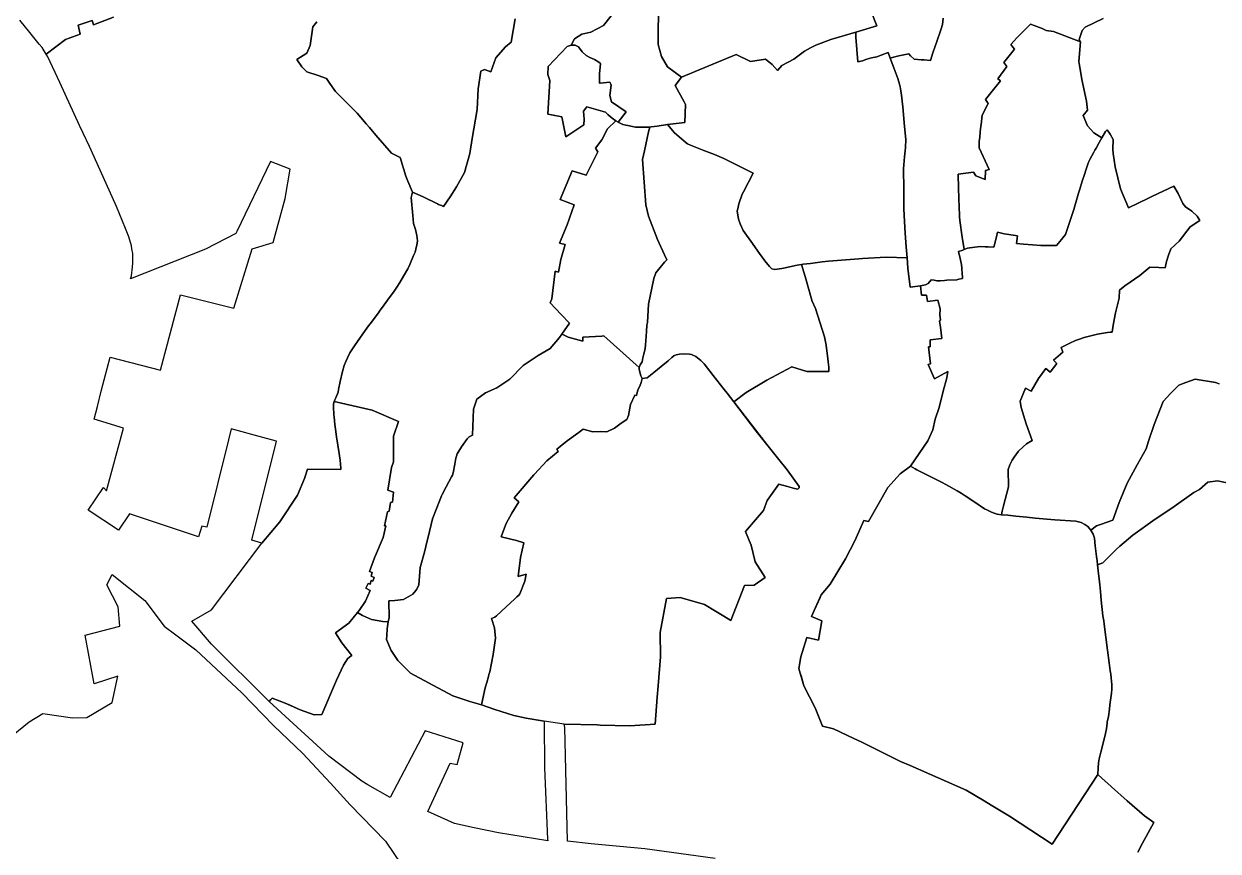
# Model space of a CAD drawing. Header units: inches. Extents: x 280195 to 293923, y 9098893 to 9120289.
# Drawn here: x 287202 to 288796, y 9112932 to 9114037 of the extents above; entities that cross this region are included whole.
import ezdxf

# ---------------------------------------------------------------- set-up
doc = ezdxf.new("R2010")
doc.units = ezdxf.units.IN
doc.header["$MEASUREMENT"] = 0
doc.layers.add('CIS', color=7, linetype='Continuous')

msp = doc.modelspace()

# ---------------------------------------------------------------- linework, layer by layer
at = {"layer": 'CIS'}
for points in [[(288050.5141, 9114062.3176), (288048.9266, 9114034.5363), (288048.9265, 9114009.93), (288053.2922, 9113993.658), (288061.6266, 9113980.1643), (288079.9843, 9113966.3213), (288071.6262, 9113955.2381), (288083.5584, 9113933.2383), (288085.2985, 9113929.8824), (288084.4284, 9113905.7696), (288061.2234, 9113902.8306), (288047.4548, 9113900.8277), (288039.5587, 9113899.6792), (288037.7572, 9113899.6085), (288036.5936, 9113899.5629), (288026.4719, 9113899.452), (288023.1144, 9113899.4625), (288018.8171, 9113899.476), (288008.6428, 9113901.4613), (288005.8274, 9113902.1651), (288001.6944, 9113903.1983), (287995.4905, 9113905.9281), (288006.0448, 9113919.7009), (287986.752, 9113933.3103), (287984.2431, 9113941.926), (287986.4389, 9113955.6863), (287985.6936, 9113956.9905), (287984.6353, 9113959.5041), (287971.5431, 9113958.0126), (287970.6362, 9113957.9875), (287970.795, 9113970.6082), (287971.9694, 9113984.3957), (287969.6863, 9113986.0947), (287963.9044, 9113989.7678), (287957.9123, 9113992.3125), (287952.906, 9113995.267), (287947.6818, 9113999.9413), (287942.4575, 9114006.5403), (287938.3331, 9114009.0149), (287932.8339, 9114009.015), (287937.087, 9114017.3072), (287947.0089, 9114023.6572), (287959.312, 9114026.4353), (287975.9808, 9114035.1666), (287986.2996, 9114048.2635)], [(288333.0896, 9114053.9832), (288341.0272, 9114034.9331), (288312.8025, 9114026.5137), (288279.2601, 9114016.3461), (288259.575, 9114009.1494), (288252.2525, 9114005.2849), (288244.335, 9114001.1061), (288229.9639, 9113990.1552), (288214.0889, 9113981.8208), (288208.4706, 9113975.0049), (288200.93, 9113983.3393), (288192.1987, 9113990.0862), (288172.355, 9113987.308), (288153.1065, 9113996.4494), (288079.9843, 9113966.3213), (288061.6266, 9113980.1643), (288053.2922, 9113993.658), (288048.9265, 9114009.93), (288048.9266, 9114034.5363), (288050.5141, 9114062.3176)], [(287321.9567, 9114046.2009), (287295.3358, 9114036.2683), (287293.4837, 9114042.089), (287274.6982, 9114035.4745), (287277.3441, 9114023.5682), (287257.7649, 9114016.4244), (287232.1827, 9113996.7888), (287226.6282, 9114006.0463), (287222.7239, 9114010.5084), (287218.9475, 9114014.8243), (287210.2333, 9114025.7391), (287196.9032, 9114042.4355)], [(287593.1412, 9114040.1709), (287588.0815, 9114033.5636), (287584.544, 9114008.4163), (287579.7815, 9113998.3622), (287566.8164, 9113989.7188), (287573.1462, 9113980.2241), (287579.899, 9113973.3653), (287595.1369, 9113968.2342), (287606.2399, 9113964.4954), (287610.9204, 9113957.7802), (287618.4108, 9113947.0329), (287647.281, 9113918.3298), (287656.9073, 9113906.7503), (287659.1723, 9113904.0259), (287663.483, 9113898.9917), (287672.1651, 9113888.853), (287692.9502, 9113864.5804), (287704.737, 9113858.9382), (287712.1322, 9113833.8895), (287714.8594, 9113827.5023), (287721.1976, 9113812.6577), (287719.4625, 9113805.3335), (287721.3413, 9113781.5353), (287722.5938, 9113770.9671), (287724.4726, 9113764.2347), (287725.4121, 9113761.1034), (287726.0383, 9113758.7548), (287726.8211, 9113754.919), (287727.5258, 9113747.4038), (287727.5027, 9113747.2198), (287726.8994, 9113742.3937), (287725.6469, 9113736.5224), (287724.3944, 9113732.53), (287722.5155, 9113727.9112), (287717.477, 9113716.0387), (287715.7049, 9113711.8631), (287714.7088, 9113710.117), (287709.0508, 9113700.199), (287704.0407, 9113691.9009), (287700.1333, 9113685.9121), (287695.6643, 9113679.0624), (287689.7148, 9113671.3123), (287683.2956, 9113662.3097), (287677.1537, 9113653.7726), (287675.4672, 9113651.4284), (287664.5602, 9113636.9499), (287662.3441, 9113634.0083), (287657.7752, 9113627.9434), (287647.4418, 9113613.3044), (287643.4658, 9113607.2621), (287637.4998, 9113598.1957), (287634.1335, 9113591.2285), (287632.0983, 9113586.6098), (287629.8118, 9113580.9832), (287627.3961, 9113573.0258), (287624.6132, 9113559.5376), (287622.485, 9113549.2229), (287621.6291, 9113545.5655), (287618.5941, 9113537.8613), (287617.3489, 9113535.0599), (287616.8574, 9113533.8719), (287616.4152, 9113532.8032), (287615.7926, 9113529.8461), (287615.5592, 9113525.7995), (287616.1699, 9113515.2331), (287616.3373, 9113512.3368), (287617.5587, 9113502.1751), (287618.2828, 9113496.1504), (287619.7614, 9113485.7228), (287623.2604, 9113463.3984), (287623.6132, 9113460.6305), (287624.3527, 9113454.8288), (287625.1969, 9113444.136), (287625.3623, 9113442.0396), (287581.0751, 9113442.659), (287576.7094, 9113429.9589), (287567.5813, 9113407.7339), (287544.1656, 9113372.412), (287520.0761, 9113343.8247), (287506.4969, 9113347.7394), (287539.4031, 9113479.9653), (287521.2823, 9113484.9724), (287479.078, 9113496.6341), (287475.411, 9113481.7464), (287446.6541, 9113364.9914), (287440.0395, 9113366.3144), (287435.4093, 9113352.0929), (287343.1357, 9113382.8508), (287328.5836, 9113361.0226), (287287.9038, 9113387.8118), (287308.7398, 9113417.9082), (287312.7085, 9113413.6087), (287335.1982, 9113497.2833), (287296.0962, 9113509.2555), (287300.5094, 9113526.1846), (287305.6563, 9113546.6598), (287317.3799, 9113592.2227), (287384.6215, 9113574.8186), (287411.2122, 9113675.6251), (287482.6499, 9113657.7657), (287506.8593, 9113736.7439), (287535.0375, 9113745.4752), (287550.9125, 9113804.2128), (287557.6594, 9113843.5035), (287531.4656, 9113853.4254), (287486.7192, 9113760.075), (287485.428, 9113757.3815), (287444.5498, 9113736.3471), (287344.7523, 9113696.8124), (287345.862, 9113701.0123), (287347.0876, 9113712.5314), (287347.6909, 9113718.2024), (287347.6909, 9113730.6379), (287346.529, 9113737.1444), (287345.8622, 9113740.8788), (287342.5704, 9113752.9485), (287337.8157, 9113764.2867), (287326.0219, 9113793.293), (287324.283, 9113797.5698), (287289.9027, 9113873.6455), (287281.3973, 9113891.3459), (287276.37, 9113901.8081), (287250.4018, 9113959.2306), (287234.3089, 9113993.2451), (287232.1827, 9113996.7888), (287257.7649, 9114016.4244), (287277.3441, 9114023.5682), (287274.6982, 9114035.4745), (287293.4837, 9114042.089), (287295.3358, 9114036.2683), (287321.9567, 9114046.2009)], [(287986.2996, 9114048.2635), (287975.9808, 9114035.1666), (287959.312, 9114026.4353), (287947.0089, 9114023.6572), (287937.087, 9114017.3072), (287932.8339, 9114009.015), (287927.6098, 9114007.3652), (287902.3278, 9113980.4494), (287901.9046, 9113969.866), (287904.2329, 9113961.8227), (287901.8999, 9113916.7737), (287906.5566, 9113915.7154), (287920.3414, 9113913.2019), (287925.6113, 9113886.4692), (287949.7414, 9113902.7675), (287950.3717, 9113910.1591), (287949.1064, 9113920.7591), (287953.9747, 9113926.6859), (287978.4773, 9113919.653), (287982.002, 9113916.2004), (287985.163, 9113913.1041), (287989.2638, 9113909.9982), (287992.6376, 9113907.793), (287981.3121, 9113897.3971), (287973.639, 9113882.3159), (287965.4369, 9113871.2033), (287968.264, 9113866.6111), (287952.8123, 9113835.2843), (287934.1856, 9113840.9993), (287918.0989, 9113802.8993), (287936.7256, 9113795.4909), (287927.6239, 9113768.8208), (287917.4639, 9113744.4791), (287924.7011, 9113742.7726), (287919.2366, 9113722.8891), (287915.797, 9113705.6911), (287911.5637, 9113707.0141), (287906.9335, 9113670.1046), (287904.6845, 9113664.9452), (287919.6335, 9113649.3348), (287930.746, 9113637.4284), (287920.3214, 9113623.1145), (287917.1729, 9113618.5901), (287904.8697, 9113603.9057), (287888.5978, 9113594.3806), (287880.6657, 9113588.9869), (287868.754, 9113580.8868), (287850.8946, 9113563.0275), (287833.8289, 9113551.1213), (287818.3508, 9113544.3744), (287806.8414, 9113536.04), (287802.4758, 9113522.9431), (287801.2562, 9113488.1864), (287796.5956, 9113485.8561), (287794.0509, 9113483.069), (287786.659, 9113472.5264), (287780.6001, 9113463.1958), (287779.61, 9113460.0936), (287778.7825, 9113457.5005), (287777.4495, 9113449.3815), (287775.4787, 9113437.7539), (287774.6624, 9113434.5979), (287773.3295, 9113432.1743), (287766.0588, 9113419.2083), (287760.5904, 9113408.6843), (287759.6364, 9113406.8482), (287757.5763, 9113401.3952), (287747.949, 9113376.4315), (287741.9694, 9113351.9311), (287740.7046, 9113346.9515), (287736.8894, 9113331.9285), (287731.3331, 9113311.1322), (287729.5869, 9113288.1134), (287726.7294, 9113282.3984), (287725.315, 9113280.6096), (287721.3318, 9113275.5722), (287708.9493, 9113268.7459), (287697.5193, 9113267.1584), (287689.5818, 9113266.682), (287689.7405, 9113244.4571), (287688.7302, 9113238.8113), (287681.499, 9113239.0339), (287666.4177, 9113241.8119), (287654.5114, 9113246.9713), (287647.5917, 9113251.1231), (287649.7551, 9113253.8423), (287658.3157, 9113266.1214), (287664.6754, 9113280.6274), (287658.9029, 9113283.5745), (287661.7059, 9113290.0625), (287664.3862, 9113289.1276), (287665.7807, 9113293.8717), (287668.1455, 9113293.0933), (287669.6973, 9113297.8382), (287665.7526, 9113299.8727), (287667.1478, 9113304.4589), (287663.8354, 9113305.8647), (287670.1321, 9113324.1315), (287681.8553, 9113351.4306), (287685.4565, 9113366.7133), (287683.6201, 9113366.7047), (287687.73, 9113385.4115), (287690.0862, 9113386.4753), (287691.6059, 9113398.0634), (287694.2282, 9113398.3388), (287695.7381, 9113412.0325), (287688.1176, 9113414.6288), (287693.2239, 9113444.6579), (287695.548, 9113452.5648), (287695.6511, 9113486.5186), (287702.5485, 9113506.3511), (287667.2114, 9113521.2125), (287616.4152, 9113532.8032), (287616.8574, 9113533.8719), (287617.3489, 9113535.0599), (287618.5941, 9113537.8613), (287621.6291, 9113545.5655), (287622.485, 9113549.2229), (287624.6132, 9113559.5376), (287627.3961, 9113573.0258), (287629.8118, 9113580.9832), (287632.0983, 9113586.6098), (287634.1335, 9113591.2285), (287637.4998, 9113598.1957), (287643.4658, 9113607.2621), (287647.4418, 9113613.3044), (287657.7752, 9113627.9434), (287662.3441, 9113634.0083), (287664.5602, 9113636.9499), (287675.4672, 9113651.4284), (287677.1537, 9113653.7726), (287683.2956, 9113662.3097), (287689.7148, 9113671.3123), (287695.6643, 9113679.0624), (287700.1333, 9113685.9121), (287704.0407, 9113691.9009), (287709.0508, 9113700.199), (287714.7088, 9113710.117), (287715.7049, 9113711.8631), (287717.477, 9113716.0387), (287722.5155, 9113727.9112), (287724.3944, 9113732.53), (287725.6469, 9113736.5224), (287726.8994, 9113742.3937), (287727.5027, 9113747.2198), (287727.5258, 9113747.4038), (287726.8211, 9113754.919), (287726.0383, 9113758.7548), (287725.4121, 9113761.1034), (287724.4726, 9113764.2347), (287722.5938, 9113770.9671), (287721.3413, 9113781.5353), (287719.4625, 9113805.3335), (287721.1976, 9113812.6577), (287735.1915, 9113806.1605), (287754.6007, 9113797.1491), (287755.9425, 9113796.3309), (287759.6218, 9113794.6086), (287762.4327, 9113793.5128), (287771.1513, 9113806.5809), (287779.9314, 9113819.7411), (287790.5148, 9113838.7912), (287797.6586, 9113864.1912), (287800.8336, 9113884.2996), (287807.4481, 9113922.9288), (287808.5065, 9113950.4456), (287812.4753, 9113974.2581), (287816.9732, 9113976.3748), (287825.7045, 9113973.1998), (287832.319, 9113992.2498), (287845.2837, 9114006.8019), (287852.7991, 9114012.9908), (287857.8853, 9114044.0888)], [(288429.6042, 9114045.1002), (288428.3108, 9114036.7097), (288426.8109, 9114030.6478), (288419.8883, 9114010.9732), (288418.6515, 9114007.6782), (288415.6079, 9113998.9279), (288412.3741, 9113988.6558), (288404.1012, 9113989.2234), (288399.9737, 9113989.5409), (288390.7662, 9113990.176), (288385.9449, 9113994.8594), (288383.3579, 9113997.3725), (288370.1287, 9113994.6209), (288362.8938, 9113993.0561), (288358.659, 9113991.6046), (288356.013, 9113999.013), (288346.7527, 9113995.5734), (288340.9318, 9113993.4567), (288333.6558, 9113992.0015), (288327.7027, 9113990.1494), (288321.8818, 9113988.165), (288315.5174, 9113986.6113), (288312.9026, 9114019.5025), (288312.8025, 9114026.5137), (288341.0272, 9114034.9331), (288333.0896, 9114053.9832)], [(288642.9805, 9114044.594), (288618.8701, 9114032.9292), (288615.1462, 9114028.7055), (288611.0108, 9114016.443), (288612.7245, 9114013.6349), (288576.7614, 9114027.1638), (288567.1008, 9114028.7762), (288561.5445, 9114031.1575), (288550.6547, 9114035.1641), (288545.8373, 9114036.9365), (288532.0996, 9114023.3538), (288528.1394, 9114019.1251), (288519.6113, 9114010.0188), (288521.0975, 9114007.9134), (288524.6913, 9114003.4571), (288510.5096, 9113985.8887), (288514.3196, 9113980.3854), (288502.3577, 9113964.1088), (288505.9235, 9113961.2648), (288496.7608, 9113949.9691), (288485.9209, 9113936.6056), (288489.5193, 9113930.8906), (288488.5496, 9113929.0644), (288481.3701, 9113915.5447), (288479.9651, 9113902.9577), (288479.9646, 9113902.9516), (288479.73, 9113900.7458), (288478.9421, 9113893.3338), (288478.1474, 9113885.7527), (288477.6325, 9113880.84), (288477.4542, 9113879.138), (288477.3484, 9113871.8354), (288490.6835, 9113843.0486), (288485.8151, 9113841.6729), (288485.6034, 9113829.6079), (288472.9034, 9113834.3704), (288469.9401, 9113839.1329), (288449.3101, 9113836.6009), (288449.4216, 9113833.5437), (288449.9002, 9113820.4253), (288450.4789, 9113801.8366), (288450.6938, 9113794.938), (288451.2229, 9113779.8567), (288451.4875, 9113774.9619), (288454.6075, 9113752.6731), (288457.3591, 9113736.0573), (288455.5601, 9113735.3165), (288449.845, 9113733.5173), (288452.0675, 9113724.0981), (288453.9725, 9113715.8431), (288454.5017, 9113711.2923), (288454.9251, 9113703.1431), (288455.1558, 9113699.8545), (288455.3484, 9113697.1106), (288450.4648, 9113696.6146), (288447.6423, 9113695.6738), (288434.1853, 9113694.8822), (288431.0902, 9113694.7002), (288425.251, 9113694.3567), (288420.9233, 9113694.1685), (288417.5364, 9113694.9212), (288413.5849, 9113695.6738), (288409.2572, 9113690.5935), (288405.8703, 9113688.7118), (288399.0965, 9113687.3947), (288385.1725, 9113685.8894), (288382.35, 9113711.1031), (288381.4092, 9113724.8389), (288380.1573, 9113739.4251), (288378.5946, 9113757.6317), (288377.6686, 9113773.2421), (288377.0071, 9113790.4401), (288377.0071, 9113804.7276), (288377.0071, 9113816.237), (288376.537, 9113843.6059), (288377.7023, 9113859.9211), (288378.5092, 9113867.8345), (288378.9494, 9113872.1525), (288379.3513, 9113883.0081), (288377.9442, 9113900.2968), (288375.5318, 9113926.632), (288374.6244, 9113934.1666), (288373.6376, 9113942.361), (288372.6722, 9113948.0648), (288371.8143, 9113953.134), (288371.1605, 9113956.997), (288368.7793, 9113964.617), (288363.5405, 9113978.9046), (288358.659, 9113991.6046), (288362.8938, 9113993.0561), (288370.1287, 9113994.6209), (288383.3579, 9113997.3725), (288385.9449, 9113994.8594), (288390.7662, 9113990.176), (288399.9737, 9113989.5409), (288404.1012, 9113989.2234), (288412.3741, 9113988.6558), (288415.6079, 9113998.9279), (288418.6515, 9114007.6782), (288419.8883, 9114010.9732), (288426.8109, 9114030.6478), (288428.3108, 9114036.7097), (288429.6042, 9114045.1002)], [(288797.9871, 9113556.7132), (288792.9259, 9113558.4003), (288765.9384, 9113563.0305), (288753.3366, 9113558.352), (288743.8456, 9113554.8283), (288733.4755, 9113543.9265), (288723.2081, 9113533.1325), (288710.9049, 9113502.4408), (288703.6002, 9113479.8875), (288700.3217, 9113469.7646), (288688.283, 9113448.598), (288675.0538, 9113423.7271), (288664.2059, 9113397.9303), (288655.9009, 9113374.5549), (288639.2114, 9113368.5643), (288634.0433, 9113366.7093), (288626.5131, 9113361.1791), (288624.4032, 9113363.7217), (288622.635, 9113365.8525), (288618.4588, 9113368.8355), (288613.7854, 9113371.3215), (288606.5897, 9113372.9952), (288578.3503, 9113375.0833), (288552.2982, 9113377.3703), (288541.2558, 9113378.4805), (288526.2409, 9113379.9902), (288515.7061, 9113381.0494), (288507.1547, 9113381.7455), (288508.0496, 9113386.4189), (288510.0458, 9113393.7583), (288516.601, 9113419.0336), (288516.3027, 9113442.1027), (288518.5897, 9113448.4665), (288521.6722, 9113454.4324), (288524.2575, 9113458.8077), (288529.9253, 9113466.4642), (288536.289, 9113472.4303), (288540.8423, 9113476.3464), (288548.0076, 9113481.1271), (288539.9795, 9113503.3301), (288533.6294, 9113524.9201), (288532.1477, 9113533.5985), (288539.1279, 9113550.71), (288546.6876, 9113546.819), (288556.4894, 9113563.6552), (288566.2261, 9113576.9902), (288572.3645, 9113572.1219), (288581.0428, 9113583.7636), (288576.8096, 9113588.2086), (288589.2978, 9113599.0036), (288587.0878, 9113605.1136), (288598.3439, 9113611.0543), (288605.9639, 9113614.388), (288611.3674, 9113616.3127), (288617.5527, 9113618.5155), (288635.4914, 9113622.9605), (288648.7338, 9113625.1046), (288652.1602, 9113625.6593), (288655.0502, 9113625.7931), (288656.1449, 9113635.0399), (288659.6374, 9113651.2325), (288664.3999, 9113671.0763), (288664.9954, 9113681.8581), (288671.8744, 9113687.6788), (288692.1151, 9113701.4373), (288705.0798, 9113712.2852), (288717.2885, 9113711.8914), (288725.585, 9113711.6237), (288727.7015, 9113720.2227), (288730.3409, 9113728.2428), (288733.2324, 9113737.0292), (288744.2916, 9113747.1511), (288759.1082, 9113766.2012), (288771.8097, 9113774.7593), (288768.2756, 9113780.5981), (288761.5022, 9113787.3715), (288752.8239, 9113793.0865), (288749.4372, 9113797.3198), (288743.0872, 9113810.8665), (288737.1605, 9113820.8149), (288709.0088, 9113807.2682), (288703.6684, 9113804.6682), (288676.8353, 9113791.6048), (288666.0404, 9113817.0048), (288658.8436, 9113846.4266), (288656.4316, 9113864.3124), (288656.0515, 9113870.2703), (288656.167, 9113882.8333), (288652.1982, 9113890.2417), (288648.1451, 9113895.9719), (288646.2516, 9113893.5771), (288641.2458, 9113885.092), (288630.3131, 9113891.9086), (288622.0582, 9113901.4336), (288616.1315, 9113914.9803), (288622.0582, 9113921.9653), (288620.7881, 9113934.242), (288614.4381, 9113963.0287), (288611.6684, 9113979.6473), (288610.8807, 9113984.3734), (288610.4165, 9113987.1587), (288612.7245, 9114013.6349), (288611.0108, 9114016.443), (288615.1462, 9114028.7055), (288618.8701, 9114032.9292), (288642.9805, 9114044.594)], [(287857.8853, 9114044.0888), (287852.7991, 9114012.9908), (287845.2837, 9114006.8019), (287832.319, 9113992.2498), (287825.7045, 9113973.1998), (287816.9732, 9113976.3748), (287812.4753, 9113974.2581), (287808.5065, 9113950.4456), (287807.4481, 9113922.9288), (287800.8336, 9113884.2996), (287797.6586, 9113864.1912), (287790.5148, 9113838.7912), (287779.9314, 9113819.7411), (287771.1513, 9113806.5809), (287762.4327, 9113793.5128), (287759.6218, 9113794.6086), (287755.9425, 9113796.3309), (287754.6007, 9113797.1491), (287735.1915, 9113806.1605), (287721.1976, 9113812.6577), (287714.8594, 9113827.5023), (287712.1322, 9113833.8895), (287704.737, 9113858.9382), (287692.9502, 9113864.5804), (287672.1651, 9113888.853), (287663.483, 9113898.9917), (287659.1723, 9113904.0259), (287656.9073, 9113906.7503), (287647.281, 9113918.3298), (287618.4108, 9113947.0329), (287610.9204, 9113957.7802), (287606.2399, 9113964.4954), (287595.1369, 9113968.2342), (287579.899, 9113973.3653), (287573.1462, 9113980.2241), (287566.8164, 9113989.7188), (287579.7815, 9113998.3622), (287584.544, 9114008.4163), (287588.0815, 9114033.5636), (287593.1412, 9114040.1709)], [(288124.981, 9112922.4749), (288031.0537, 9112935.7041), (287959.6161, 9112941.988), (287927.866, 9112945.626), (287924.2281, 9113097.431), (287923.6441, 9113101.8942), (287967.6973, 9113100.9682), (287971.771, 9113100.8545), (288011.1184, 9113099.7559), (288044.8676, 9113102.1147), (288047.8119, 9113137.9737), (288049.0589, 9113153.1611), (288052.2369, 9113191.8677), (288051.6145, 9113224.3525), (288059.9489, 9113269.9932), (288078.2053, 9113271.1838), (288110.749, 9113261.6588), (288125.335, 9113252.9072), (288136.546, 9113246.1806), (288146.071, 9113240.6244), (288164.3273, 9113287.0588), (288177.0273, 9113287.4557), (288191.7117, 9113297.7745), (288178.6147, 9113318.8089), (288173.0585, 9113341.0341), (288170.5145, 9113347.1933), (288165.5179, 9113359.2902), (288189.7273, 9113387.4684), (288194.4898, 9113400.5653), (288209.968, 9113422.3935), (288221.5117, 9113419.5029), (288230.891, 9113416.6742), (288235.3574, 9113415.9298), (288237.144, 9113417.5675), (288237.1489, 9113419.3579), (288220.996, 9113441.6227), (288208.2804, 9113457.6197), (288202.9514, 9113464.3239), (288194.0746, 9113475.5291), (288149.7731, 9113532.5913), (288166.3337, 9113544.962), (288194.115, 9113561.3662), (288227.188, 9113579.0933), (288247.2963, 9113573.0079), (288276.9322, 9113573.0079), (288276.5851, 9113578.9946), (288276.003, 9113586.1251), (288274.9414, 9113594.1406), (288274.0787, 9113600.6537), (288273.0925, 9113608.0988), (288271.0553, 9113619.1585), (288258.938, 9113657.1455), (288254.1113, 9113667.8149), (288253.9109, 9113668.258), (288244.9743, 9113699.7599), (288243.3276, 9113705.5644), (288240.1293, 9113715.9819), (288242.5449, 9113716.3736), (288252.1993, 9113717.5346), (288268.0818, 9113719.4445), (288276.1827, 9113720.4187), (288316.6392, 9113723.7313), (288321.5298, 9113724.038), (288353.4646, 9113725.7411), (288381.4092, 9113724.8389), (288382.35, 9113711.1031), (288382.35, 9113711.1031), (288385.1725, 9113685.8894), (288399.0965, 9113687.3947), (288400.5439, 9113675.2554), (288407.262, 9113674.8657), (288408.5597, 9113666.6598), (288422.1949, 9113668.1975), (288425.6061, 9113656.8431), (288425.0168, 9113648.2073), (288425.8858, 9113641.8946), (288424.4235, 9113640.4138), (288425.7212, 9113632.208), (288427.6809, 9113617.0567), (288411.9469, 9113615.5092), (288412.2011, 9113606.0351), (288409.6826, 9113606.0233), (288412.3064, 9113583.5055), (288409.374, 9113582.2285), (288417.7399, 9113563.4982), (288435.6822, 9113572.9385), (288434.4086, 9113564.7733), (288429.2466, 9113546.5882), (288424.1005, 9113524.9817), (288418.9262, 9113509.4285), (288415.5833, 9113494.9368), (288409.0846, 9113480.2512), (288385.9954, 9113446.6141), (288372.1578, 9113436.5336), (288355.4891, 9113418.2773), (288329.692, 9113372.6366), (288323.7221, 9113373.8366), (288311.3736, 9113346.9621), (288299.0113, 9113323.067), (288278.3805, 9113289.0026), (288266.7671, 9113274.9718), (288265.1258, 9113271.3447), (288257.1613, 9113253.7435), (288253.4331, 9113245.9789), (288267.234, 9113240.1214), (288263.0272, 9113214.0448), (288247.268, 9113217.9191), (288239.5195, 9113191.8258), (288236.8369, 9113176.416), (288238.6115, 9113170.3445), (288239.7266, 9113166.5292), (288243.6357, 9113153.1543), (288258.7279, 9113123.6147), (288268.2636, 9113099.4865), (288282.9075, 9113095.9518), (288310.1306, 9113083.0721), (288319.8169, 9113078.4893), (288371.4108, 9113052.6923), (288372.409, 9113052.2556), (288385.2354, 9113046.644), (288460.3109, 9113013.7985), (288481.7864, 9113000.9132), (288495.6526, 9112992.5936), (288517.8579, 9112979.2703), (288575.008, 9112941.5671), (288635.7813, 9113034.9287), (288641.1825, 9113029.994), (288653.4858, 9113018.7492), (288654.1874, 9113018.1331), (288675.1816, 9112999.6991), (288698.0681, 9112979.723), (288710.5779, 9112970.5663), (288695.4222, 9112942.9459), (288689.2044, 9112931.1025)], [(288821.0424, 9113421.8089), (288795.5629, 9113426.9683), (288782.5454, 9113425.4601), (288771.5916, 9113415.3795), (288763.9022, 9113411.3322), (288734.6657, 9113390.6946), (288712.5729, 9113375.8778), (288682.6749, 9113354.5789), (288665.0801, 9113339.8284), (288660.6483, 9113335.6612), (288642.392, 9113317.5372), (288635.3826, 9113314.8034), (288634.7718, 9113320.3007), (288634.1166, 9113326.0339), (288632.4785, 9113340.1211), (288631.4957, 9113350.277), (288629.5301, 9113355.8463), (288626.5131, 9113361.1791), (288634.0433, 9113366.7093), (288639.2114, 9113368.5643), (288655.9009, 9113374.5549), (288664.2059, 9113397.9303), (288675.0538, 9113423.7271), (288688.283, 9113448.598), (288700.3217, 9113469.7646), (288703.6002, 9113479.8875), (288710.9049, 9113502.4408), (288723.2081, 9113533.1325), (288733.4755, 9113543.9265), (288743.8456, 9113554.8283), (288753.3366, 9113558.352), (288765.9384, 9113563.0305), (288792.9259, 9113558.4003), (288797.9871, 9113556.7132)], [(288689.2044, 9112931.1025), (288695.4222, 9112942.9459), (288710.5779, 9112970.5663), (288698.0681, 9112979.723), (288675.1816, 9112999.6991), (288654.1874, 9113018.1331), (288653.4858, 9113018.7492), (288641.1825, 9113029.994), (288635.7813, 9113034.9287), (288636.268, 9113043.8982), (288636.8243, 9113050.1559), (288637.7282, 9113055.8573), (288639.8836, 9113064.8267), (288645.0984, 9113085.4772), (288647.3233, 9113095.5591), (288648.3126, 9113103.1817), (288648.5054, 9113104.6675), (288650.191, 9113112.1723), (288651.3013, 9113122.2559), (288651.9093, 9113127.7796), (288654.2003, 9113143.5302), (288654.3982, 9113148.5452), (288654.6298, 9113154.4123), (288653.0548, 9113168.731), (288652.4576, 9113173.1702), (288651.0238, 9113183.8282), (288648.7591, 9113200.6616), (288644.2172, 9113235.4832), (288643.6436, 9113239.8811), (288642.7453, 9113246.7677), (288640.5201, 9113267.8148), (288639.3089, 9113279.271), (288638.3755, 9113288.0312), (288637.9054, 9113292.2261), (288636.246, 9113307.0326), (288635.3826, 9113314.8034), (288642.392, 9113317.5372), (288660.6483, 9113335.6612), (288665.0801, 9113339.8284), (288682.6749, 9113354.5789), (288712.5729, 9113375.8778), (288734.6657, 9113390.6946), (288763.9022, 9113411.3322), (288771.5916, 9113415.3795), (288782.5454, 9113425.4601), (288795.5629, 9113426.9683), (288821.0424, 9113421.8089)], [(287178.4907, 9113080.1884), (287209.1824, 9113105.0593), (287227.7033, 9113116.1718), (287267.3909, 9113110.3509), (287286.4409, 9113110.8801), (287320.3076, 9113130.9885), (287327.7159, 9113165.9135), (287295.9659, 9113155.8594), (287284.3242, 9113220.947), (287330.3619, 9113233.1179), (287328.2452, 9113258.5179), (287312.8993, 9113288.1513), (287320.3076, 9113301.9096), (287363.6993, 9113266.9846), (287389.6286, 9113233.1178), (287405.2779, 9113221.3809), (287431.962, 9113201.3678), (287431.962, 9113201.3678), (287493.3455, 9113143.6885), (287535.6789, 9113100.2967), (287574.8373, 9113062.7258), (287611.3807, 9113023.1202), (287637.9847, 9112994.2868), (287684.816, 9112945.868), (287706.1824, 9112913.9995)]]:
    msp.add_lwpolyline(points, dxfattribs=at)
for points in [[(288617.8629, 9113836.294), (288615.13, 9113827.1015), (288614.2155, 9113824.1548), (288612.894, 9113819.8965), (288611.8899, 9113816.7018), (288610.161, 9113811.2009), (288603.6804, 9113789.4687), (288592.6455, 9113755.9214), (288587.3039, 9113749.2133), (288580.5958, 9113741.263), (288559.8505, 9113741.2631), (288548.5462, 9113742.2568), (288536.7023, 9113743.3714), (288527.4281, 9113744.2444), (288528.5462, 9113754.3065), (288525.9048, 9113754.7284), (288510.658, 9113757.1636), (288501.838, 9113759.027), (288500.4717, 9113752.94), (288497.2419, 9113739.1512), (288489.54, 9113739.3997), (288485.4406, 9113739.5239), (288478.8516, 9113740.0711), (288471.727, 9113739.3274), (288461.7544, 9113737.634), (288457.3591, 9113736.0573), (288454.6075, 9113752.6731), (288451.4875, 9113774.9619), (288451.2229, 9113779.8567), (288450.6938, 9113794.938), (288450.4789, 9113801.8366), (288449.9002, 9113820.4253), (288449.4216, 9113833.5437), (288449.3101, 9113836.6009), (288469.9401, 9113839.1329), (288472.9034, 9113834.3704), (288485.6034, 9113829.6079), (288485.8151, 9113841.6729), (288490.6835, 9113843.0486), (288477.3484, 9113871.8354), (288477.4542, 9113879.138), (288477.6325, 9113880.84), (288478.1474, 9113885.7527), (288478.9421, 9113893.3338), (288479.73, 9113900.7458), (288479.9646, 9113902.9516), (288479.9651, 9113902.9577), (288481.3701, 9113915.5447), (288488.5496, 9113929.0644), (288489.5193, 9113930.8906), (288485.9209, 9113936.6056), (288496.7608, 9113949.9691), (288505.9235, 9113961.2648), (288502.3577, 9113964.1088), (288514.3196, 9113980.3854), (288510.5096, 9113985.8887), (288524.6913, 9114003.4571), (288521.0975, 9114007.9134), (288519.6113, 9114010.0188), (288528.1394, 9114019.1251), (288532.0996, 9114023.3538), (288545.8373, 9114036.9365), (288550.6547, 9114035.1641), (288561.5445, 9114031.1575), (288567.1008, 9114028.7762), (288576.7614, 9114027.1638), (288612.7245, 9114013.6349), (288610.4165, 9113987.1587), (288610.8807, 9113984.3734), (288611.6684, 9113979.6473), (288614.4381, 9113963.0287), (288620.7881, 9113934.242), (288622.0582, 9113921.9653), (288616.1315, 9113914.9803), (288622.0582, 9113901.4336), (288630.3131, 9113891.9086), (288641.2458, 9113885.092), (288637.5307, 9113878.7941), (288633.4803, 9113871.3946), (288632.0003, 9113868.6906), (288630.4869, 9113866.0799), (288627.7462, 9113861.3523), (288625.0679, 9113856.1698), (288623.9414, 9113853.5414), (288622.4592, 9113850.0828), (288619.8505, 9113842.1325), (288617.8629, 9113836.294)], [(288312.9026, 9114019.5025), (288315.5174, 9113986.6113), (288321.8818, 9113988.165), (288327.7027, 9113990.1494), (288333.6558, 9113992.0015), (288340.9318, 9113993.4567), (288346.7527, 9113995.5734), (288356.013, 9113999.013), (288358.659, 9113991.6046), (288363.5405, 9113978.9046), (288368.7793, 9113964.617), (288371.1605, 9113956.997), (288371.8143, 9113953.134), (288372.6722, 9113948.0648), (288373.6376, 9113942.361), (288374.6244, 9113934.1666), (288375.5318, 9113926.632), (288377.9442, 9113900.2968), (288379.3513, 9113883.0081), (288378.9494, 9113872.1525), (288378.5092, 9113867.8345), (288377.7023, 9113859.9211), (288376.537, 9113843.6059), (288377.0071, 9113816.237), (288377.0071, 9113804.7276), (288377.0071, 9113790.4401), (288377.6686, 9113773.2421), (288378.5946, 9113757.6317), (288380.1573, 9113739.4251), (288381.4092, 9113724.8389), (288353.4646, 9113725.7411), (288321.5298, 9113724.038), (288316.6392, 9113723.7313), (288276.1827, 9113720.4187), (288268.0818, 9113719.4445), (288252.1993, 9113717.5346), (288242.5449, 9113716.3736), (288240.1293, 9113715.9819), (288234.6677, 9113715.0963), (288216.3549, 9113711.2811), (288214.2294, 9113710.8383), (288204.649, 9113709.348), (288200.8169, 9113710.4125), (288197.6235, 9113713.1802), (288191.4494, 9113720.8445), (288184.2109, 9113730.8507), (288178.8487, 9113738.4246), (288174.7816, 9113744.0395), (288162.2825, 9113761.2951), (288158.5791, 9113770.2137), (288156.0326, 9113776.3466), (288154.4451, 9113787.4591), (288155.1903, 9113790.5439), (288156.7339, 9113796.933), (288161.2941, 9113810.1069), (288162.8119, 9113813.0358), (288175.7346, 9113837.9747), (288141.2799, 9113855.4554), (288136.489, 9113857.5936), (288127.3976, 9113861.6511), (288124.3657, 9113862.7867), (288110.1187, 9113868.1225), (288092.2939, 9113875.4983), (288088.1654, 9113877.2068), (288088.0778, 9113877.2428), (288086.4043, 9113878.6703), (288073.8396, 9113889.3873), (288070.8505, 9113891.9368), (288061.2234, 9113902.8306), (288084.4284, 9113905.7696), (288085.2985, 9113929.8824), (288083.5584, 9113933.2383), (288071.6262, 9113955.2381), (288079.9843, 9113966.3213), (288153.1065, 9113996.4494), (288172.355, 9113987.308), (288192.1987, 9113990.0862), (288200.93, 9113983.3393), (288208.4706, 9113975.0049), (288214.0889, 9113981.8208), (288229.9639, 9113990.1552), (288244.335, 9114001.1061), (288252.2525, 9114005.2849), (288259.575, 9114009.1494), (288279.2601, 9114016.3461), (288312.8025, 9114026.5137), (288312.9026, 9114019.5025)], [(287970.795, 9113970.6082), (287970.6362, 9113957.9875), (287971.5431, 9113958.0126), (287984.6353, 9113959.5041), (287985.6936, 9113956.9905), (287986.4389, 9113955.6863), (287984.2431, 9113941.926), (287986.752, 9113933.3103), (288006.0448, 9113919.7009), (287995.4905, 9113905.9281), (287992.6376, 9113907.793), (287989.2638, 9113909.9982), (287985.163, 9113913.1041), (287982.002, 9113916.2004), (287978.4773, 9113919.653), (287953.9747, 9113926.6859), (287949.1064, 9113920.7591), (287950.3717, 9113910.1591), (287949.7414, 9113902.7675), (287925.6113, 9113886.4692), (287920.3414, 9113913.2019), (287906.5566, 9113915.7154), (287901.8999, 9113916.7737), (287904.2329, 9113961.8227), (287901.9046, 9113969.866), (287902.3278, 9113980.4494), (287927.6098, 9114007.3652), (287932.8339, 9114009.015), (287938.3331, 9114009.0149), (287942.4575, 9114006.5403), (287947.6818, 9113999.9413), (287952.906, 9113995.267), (287957.9123, 9113992.3125), (287963.9044, 9113989.7678), (287969.6863, 9113986.0947), (287971.9694, 9113984.3957), (287970.795, 9113970.6082)], [(288023.1144, 9113899.4625), (288026.4719, 9113899.452), (288036.5936, 9113899.5629), (288037.7572, 9113899.6085), (288036.2726, 9113893.2255), (288030.5576, 9113868.0372), (288028.1235, 9113856.1838), (288032.5685, 9113795.647), (288035.9551, 9113780.6187), (288048.2318, 9113749.1861), (288057.4347, 9113728.9398), (288060.4028, 9113722.4102), (288057.4797, 9113718.8941), (288055.7429, 9113716.8049), (288053.513, 9113714.1225), (288045.7977, 9113704.8418), (288043.1518, 9113697.116), (288035.8494, 9113663.0376), (288034.6109, 9113638.6482), (288033.8171, 9113634.944), (288033.4203, 9113626.6097), (288032.6265, 9113613.9096), (288032.0973, 9113608.7502), (288031.4359, 9113603.9877), (288030.5098, 9113599.7544), (288029.4515, 9113594.8596), (288028.5255, 9113591.42), (288027.4671, 9113585.9961), (288024.9536, 9113582.1595), (288023.6307, 9113578.5877), (287976.4132, 9113620.5745), (287973.9511, 9113620.4449), (287948.2615, 9113619.0927), (287948.4732, 9113613.3778), (287928.7881, 9113618.8812), (287924.523, 9113621.0137), (287922.5121, 9113622.0191), (287920.3214, 9113623.1145), (287930.746, 9113637.4284), (287919.6335, 9113649.3348), (287904.6845, 9113664.9452), (287906.9335, 9113670.1046), (287911.5637, 9113707.0141), (287915.797, 9113705.6911), (287919.2366, 9113722.8891), (287924.7011, 9113742.7726), (287917.4639, 9113744.4791), (287927.6239, 9113768.8208), (287936.7256, 9113795.4909), (287918.0989, 9113802.8993), (287934.1856, 9113840.9993), (287952.8123, 9113835.2843), (287968.264, 9113866.6111), (287965.4369, 9113871.2033), (287973.639, 9113882.3159), (287981.3121, 9113897.3971), (287992.6376, 9113907.793), (287995.4905, 9113905.9281), (288001.6944, 9113903.1983), (288005.8274, 9113902.1651), (288008.6428, 9113901.4613), (288018.8171, 9113899.476), (288023.1144, 9113899.4625)], [(288149.7731, 9113532.5913), (288140.9736, 9113544.0595), (288136.9703, 9113549.1701), (288122.3204, 9113567.872), (288110.2819, 9113583.2179), (288105.7838, 9113587.9804), (288101.6731, 9113591.2523), (288099.3016, 9113593.1397), (288093.3485, 9113595.6532), (288090.8102, 9113596.1013), (288083.6912, 9113596.7118), (288077.6058, 9113596.3148), (288073.1078, 9113595.3887), (288069.9328, 9113593.9335), (288067.0224, 9113591.5523), (288062.5245, 9113587.1866), (288052.9995, 9113579.646), (288043.3198, 9113571.5587), (288034.3463, 9113564.6969), (288027.4448, 9113563.6211), (288025.615, 9113567.2106), (288023.7629, 9113575.8095), (288023.6307, 9113578.5877), (288024.9536, 9113582.1595), (288027.4671, 9113585.9961), (288028.5255, 9113591.42), (288029.4515, 9113594.8596), (288030.5098, 9113599.7544), (288031.4359, 9113603.9877), (288032.0973, 9113608.7502), (288032.6265, 9113613.9096), (288033.4203, 9113626.6097), (288033.8171, 9113634.944), (288034.6109, 9113638.6482), (288035.8494, 9113663.0376), (288043.1518, 9113697.116), (288045.7977, 9113704.8418), (288053.513, 9113714.1225), (288055.7429, 9113716.8049), (288057.4797, 9113718.8941), (288060.4028, 9113722.4102), (288057.4347, 9113728.9398), (288048.2318, 9113749.1861), (288035.9551, 9113780.6187), (288032.5685, 9113795.647), (288028.1235, 9113856.1838), (288030.5576, 9113868.0372), (288036.2726, 9113893.2255), (288037.7572, 9113899.6085), (288039.5587, 9113899.6792), (288047.4548, 9113900.8277), (288061.2234, 9113902.8306), (288070.8505, 9113891.9368), (288073.8396, 9113889.3873), (288086.4043, 9113878.6703), (288088.0778, 9113877.2428), (288088.1654, 9113877.2068), (288092.2939, 9113875.4983), (288110.1187, 9113868.1225), (288124.3657, 9113862.7867), (288127.3976, 9113861.6511), (288136.489, 9113857.5936), (288141.2799, 9113855.4554), (288175.7346, 9113837.9747), (288162.8119, 9113813.0358), (288161.2941, 9113810.1069), (288156.7339, 9113796.933), (288155.1903, 9113790.5439), (288154.4451, 9113787.4591), (288156.0326, 9113776.3466), (288158.5791, 9113770.2137), (288162.2825, 9113761.2951), (288174.7816, 9113744.0395), (288178.8487, 9113738.4246), (288184.2109, 9113730.8507), (288191.4494, 9113720.8445), (288197.6235, 9113713.1802), (288200.8169, 9113710.4125), (288204.649, 9113709.348), (288214.2294, 9113710.8383), (288216.3549, 9113711.2811), (288234.6677, 9113715.0963), (288240.1293, 9113715.9819), (288243.3276, 9113705.5644), (288244.9743, 9113699.7599), (288253.9109, 9113668.258), (288254.1113, 9113667.8149), (288258.938, 9113657.1455), (288271.0553, 9113619.1585), (288273.0925, 9113608.0988), (288274.0787, 9113600.6537), (288274.9414, 9113594.1406), (288276.003, 9113586.1251), (288276.5851, 9113578.9946), (288276.9322, 9113573.0079), (288247.2963, 9113573.0079), (288227.188, 9113579.0933), (288194.115, 9113561.3662), (288166.3337, 9113544.962), (288149.7731, 9113532.5913)], [(288666.0404, 9113817.0048), (288676.8353, 9113791.6048), (288703.6684, 9113804.6682), (288709.0088, 9113807.2682), (288737.1605, 9113820.8149), (288743.0872, 9113810.8665), (288749.4372, 9113797.3198), (288752.8239, 9113793.0865), (288761.5022, 9113787.3715), (288768.2756, 9113780.5981), (288771.8097, 9113774.7593), (288759.1082, 9113766.2012), (288744.2916, 9113747.1511), (288733.2324, 9113737.0292), (288730.3409, 9113728.2428), (288727.7015, 9113720.2227), (288725.585, 9113711.6237), (288717.2885, 9113711.8914), (288705.0798, 9113712.2852), (288692.1151, 9113701.4373), (288671.8744, 9113687.6788), (288664.9954, 9113681.8581), (288664.3999, 9113671.0763), (288659.6374, 9113651.2325), (288656.1449, 9113635.0399), (288655.0502, 9113625.7931), (288652.1602, 9113625.6593), (288648.7338, 9113625.1046), (288635.4914, 9113622.9605), (288617.5527, 9113618.5155), (288611.3674, 9113616.3127), (288605.9639, 9113614.388), (288598.3439, 9113611.0543), (288587.0878, 9113605.1136), (288589.2978, 9113599.0036), (288576.8096, 9113588.2086), (288581.0428, 9113583.7636), (288572.3645, 9113572.1219), (288566.2261, 9113576.9902), (288556.4894, 9113563.6552), (288546.6876, 9113546.819), (288539.1279, 9113550.71), (288532.1477, 9113533.5985), (288533.6294, 9113524.9201), (288539.9795, 9113503.3301), (288548.0076, 9113481.1271), (288540.8423, 9113476.3464), (288536.289, 9113472.4303), (288529.9253, 9113466.4642), (288524.2575, 9113458.8077), (288521.6722, 9113454.4324), (288518.5897, 9113448.4665), (288516.3027, 9113442.1027), (288516.601, 9113419.0336), (288510.0458, 9113393.7583), (288508.0496, 9113386.4189), (288507.1547, 9113381.7455), (288501.6858, 9113382.4415), (288497.2797, 9113383.9836), (288493.7309, 9113385.2257), (288487.8564, 9113388.1629), (288484.7819, 9113389.7003), (288471.4573, 9113398.7489), (288458.931, 9113407.2048), (288453.3487, 9113410.6134), (288448.1896, 9113413.7636), (288433.1292, 9113421.9244), (288428.0043, 9113424.7014), (288394.3924, 9113441.8768), (288391.8099, 9113443.1964), (288385.9954, 9113446.6141), (288409.0839, 9113480.2503), (288415.5833, 9113494.9368), (288418.9262, 9113509.4285), (288424.1005, 9113524.9817), (288429.2466, 9113546.5882), (288434.4086, 9113564.7733), (288435.6822, 9113572.9385), (288417.7399, 9113563.4982), (288409.374, 9113582.2285), (288412.3064, 9113583.5055), (288409.6826, 9113606.0233), (288412.2011, 9113606.0351), (288411.9469, 9113615.5092), (288427.6809, 9113617.0567), (288425.7212, 9113632.208), (288424.4235, 9113640.4138), (288425.8858, 9113641.8946), (288425.0168, 9113648.2073), (288425.6061, 9113656.8431), (288422.1949, 9113668.1975), (288408.5597, 9113666.6598), (288407.262, 9113674.8657), (288400.5439, 9113675.2554), (288399.0965, 9113687.3947), (288405.8703, 9113688.7118), (288409.2572, 9113690.5935), (288413.5849, 9113695.6738), (288417.5364, 9113694.9212), (288420.9233, 9113694.1685), (288425.251, 9113694.3567), (288431.0902, 9113694.7002), (288434.1853, 9113694.8822), (288447.6423, 9113695.6738), (288450.4648, 9113696.6146), (288455.3484, 9113697.1106), (288455.1558, 9113699.8545), (288454.9251, 9113703.1431), (288454.5017, 9113711.2923), (288453.9725, 9113715.8431), (288452.0675, 9113724.0981), (288449.845, 9113733.5173), (288455.5601, 9113735.3165), (288457.3591, 9113736.0573), (288461.7544, 9113737.634), (288471.727, 9113739.3274), (288478.8516, 9113740.0711), (288485.4406, 9113739.5239), (288489.54, 9113739.3997), (288497.2419, 9113739.1512), (288500.4717, 9113752.94), (288501.838, 9113759.027), (288510.658, 9113757.1636), (288525.9048, 9113754.7284), (288528.5462, 9113754.3065), (288527.4281, 9113744.2444), (288536.7023, 9113743.3714), (288548.5462, 9113742.2568), (288559.8505, 9113741.2631), (288580.5958, 9113741.263), (288587.3039, 9113749.2133), (288592.6455, 9113755.9214), (288603.6804, 9113789.4687), (288610.161, 9113811.2009), (288611.8899, 9113816.7018), (288612.894, 9113819.8965), (288614.2155, 9113824.1548), (288615.13, 9113827.1015), (288617.8629, 9113836.294), (288619.8505, 9113842.1325), (288622.4592, 9113850.0828), (288623.9414, 9113853.5414), (288625.0679, 9113856.1698), (288627.7462, 9113861.3523), (288630.4869, 9113866.0799), (288632.0003, 9113868.6906), (288633.4803, 9113871.3946), (288637.5307, 9113878.7941), (288641.2458, 9113885.092), (288646.2516, 9113893.5771), (288648.1451, 9113895.9719), (288652.1982, 9113890.2417), (288656.167, 9113882.8333), (288656.0515, 9113870.2703), (288656.4316, 9113864.3124), (288658.8436, 9113846.4266), (288666.0404, 9113817.0048)], [(287928.7881, 9113618.8812), (287948.4732, 9113613.3778), (287948.2615, 9113619.0927), (287973.9511, 9113620.4449), (287976.4132, 9113620.5745), (288023.6307, 9113578.5877), (288023.7629, 9113575.8095), (288025.615, 9113567.2106), (288027.4448, 9113563.6211), (288026.2933, 9113558.4934), (288024.5455, 9113553.6424), (288021.6817, 9113548.5684), (288019.9772, 9113541.158), (288017.9886, 9113541.3678), (288011.9561, 9113529.144), (288009.4161, 9113514.3803), (288007.1935, 9113509.1415), (287999.4148, 9113504.2202), (287990.8423, 9113497.394), (287980.5235, 9113492.4727), (287972.1097, 9113492.7902), (287961.6322, 9113492.6315), (287948.7734, 9113495.9652), (287941.9472, 9113490.8852), (287927.6596, 9113480.2488), (287918.3467, 9113472.9241), (287913.531, 9113469.1364), (287915.4359, 9113466.2789), (287900.1958, 9113453.8964), (287883.8546, 9113435.7225), (287883.2095, 9113435.0051), (287856.6982, 9113404.525), (287863.0483, 9113398.81), (287853.5232, 9113383.7287), (287845.9032, 9113369.9175), (287842.5384, 9113360.8078), (287839.3945, 9113352.2962), (287859.8733, 9113347.5337), (287869.557, 9113344.0412), (287865.1119, 9113324.6736), (287862.0958, 9113299.4323), (287872.5734, 9113302.4486), (287870.827, 9113293.0823), (287864.4952, 9113276.0857), (287863.001, 9113274.522), (287860.2716, 9113271.904), (287857.0633, 9113268.8268), (287845.9149, 9113258.5266), (287833.0193, 9113246.8361), (287830.7998, 9113244.8241), (287826.3769, 9113243.2347), (287830.3456, 9113230.8522), (287831.7744, 9113216.7234), (287828.7581, 9113195.1334), (287824.1034, 9113172.0012), (287823.1295, 9113168.5281), (287822.3685, 9113165.814), (287820.1432, 9113157.7621), (287818.0997, 9113150.3677), (287813.3181, 9113127.8969), (287797.3733, 9113132.0619), (287774.6719, 9113139.9994), (287742.2869, 9113157.1445), (287718.3156, 9113170.1618), (287701.3293, 9113187.1482), (287692.4393, 9113200.3245), (287686.5655, 9113215.0883), (287686.7397, 9113220.3133), (287687.0418, 9113229.3758), (287688.7302, 9113238.8113), (287689.7405, 9113244.4571), (287689.5818, 9113266.682), (287697.5193, 9113267.1584), (287708.9493, 9113268.7459), (287721.3318, 9113275.5722), (287725.315, 9113280.6096), (287726.7294, 9113282.3984), (287729.5869, 9113288.1134), (287731.3331, 9113311.1322), (287736.8894, 9113331.9285), (287740.7046, 9113346.9515), (287741.9694, 9113351.9311), (287747.949, 9113376.4315), (287757.5763, 9113401.3952), (287759.6364, 9113406.8482), (287760.5904, 9113408.6843), (287766.0588, 9113419.2083), (287773.3295, 9113432.1743), (287774.6624, 9113434.5979), (287775.4787, 9113437.7539), (287777.4495, 9113449.3815), (287778.7825, 9113457.5005), (287779.61, 9113460.0936), (287780.6001, 9113463.1958), (287786.659, 9113472.5264), (287794.0509, 9113483.069), (287796.5956, 9113485.8561), (287801.2562, 9113488.1864), (287802.4758, 9113522.9431), (287806.8414, 9113536.04), (287818.3508, 9113544.3744), (287833.8289, 9113551.1213), (287850.8946, 9113563.0275), (287868.754, 9113580.8868), (287880.6657, 9113588.9869), (287888.5978, 9113594.3806), (287904.8697, 9113603.9057), (287917.1729, 9113618.5901), (287920.3214, 9113623.1145), (287922.5121, 9113622.0191), (287924.523, 9113621.0137), (287928.7881, 9113618.8812)], [(288140.9736, 9113544.0595), (288149.7731, 9113532.5913), (288157.1132, 9113523.0251), (288179.9997, 9113493.524), (288194.0746, 9113475.5291), (288202.9514, 9113464.3239), (288208.2804, 9113457.6197), (288220.996, 9113441.6227), (288237.1489, 9113419.3579), (288237.144, 9113417.5675), (288235.3574, 9113415.9298), (288230.891, 9113416.6742), (288221.5117, 9113419.5029), (288209.968, 9113422.3935), (288194.4898, 9113400.5653), (288189.7273, 9113387.4684), (288165.5179, 9113359.2902), (288170.5145, 9113347.1933), (288173.0585, 9113341.0341), (288178.6147, 9113318.8089), (288191.7117, 9113297.7745), (288177.0273, 9113287.4557), (288164.3273, 9113287.0588), (288146.071, 9113240.6244), (288136.546, 9113246.1806), (288125.335, 9113252.9072), (288110.749, 9113261.6588), (288078.2053, 9113271.1838), (288059.9489, 9113269.9932), (288051.6145, 9113224.3525), (288052.2369, 9113191.8677), (288049.0589, 9113153.1611), (288047.8119, 9113137.9737), (288044.8676, 9113102.1147), (288011.1184, 9113099.7559), (287971.771, 9113100.8545), (287967.6973, 9113100.9682), (287923.6441, 9113101.8942), (287896.8927, 9113106.2118), (287872.8131, 9113110.0983), (287856.2767, 9113113.5379), (287831.1412, 9113121.6077), (287813.3181, 9113127.8969), (287818.0997, 9113150.3677), (287820.1432, 9113157.7621), (287822.3685, 9113165.814), (287823.1295, 9113168.5281), (287824.1034, 9113172.0012), (287828.7581, 9113195.1334), (287831.7744, 9113216.7234), (287830.3456, 9113230.8522), (287826.3769, 9113243.2347), (287830.7998, 9113244.8241), (287833.0193, 9113246.8361), (287845.9149, 9113258.5266), (287857.0633, 9113268.8268), (287860.2716, 9113271.904), (287863.001, 9113274.522), (287864.4952, 9113276.0857), (287870.827, 9113293.0823), (287872.5734, 9113302.4486), (287862.0958, 9113299.4323), (287865.1119, 9113324.6736), (287869.557, 9113344.0412), (287859.8733, 9113347.5337), (287839.3945, 9113352.2962), (287842.5384, 9113360.8078), (287845.9032, 9113369.9175), (287853.5232, 9113383.7287), (287863.0483, 9113398.81), (287856.6982, 9113404.525), (287883.2095, 9113435.0051), (287883.8546, 9113435.7225), (287900.1958, 9113453.8964), (287915.4359, 9113466.2789), (287913.531, 9113469.1364), (287918.3467, 9113472.9241), (287927.6596, 9113480.2488), (287941.9472, 9113490.8852), (287948.7734, 9113495.9652), (287961.6322, 9113492.6315), (287972.1097, 9113492.7902), (287980.5235, 9113492.4727), (287990.8423, 9113497.394), (287999.4148, 9113504.2202), (288007.1935, 9113509.1415), (288009.4161, 9113514.3803), (288011.9561, 9113529.144), (288017.9886, 9113541.3678), (288019.9772, 9113541.158), (288021.6817, 9113548.5684), (288024.5455, 9113553.6424), (288026.2933, 9113558.4934), (288027.4448, 9113563.6211), (288034.3463, 9113564.6969), (288043.3198, 9113571.5587), (288052.9995, 9113579.646), (288062.5245, 9113587.1866), (288067.0224, 9113591.5523), (288069.9328, 9113593.9335), (288073.1078, 9113595.3887), (288077.6058, 9113596.3148), (288083.6912, 9113596.7118), (288090.8102, 9113596.1013), (288093.3485, 9113595.6532), (288099.3016, 9113593.1397), (288101.6731, 9113591.2523), (288105.7838, 9113587.9804), (288110.2819, 9113583.2179), (288122.3204, 9113567.872), (288136.9703, 9113549.1701), (288140.9736, 9113544.0595)], [(287693.2239, 9113444.6579), (287688.1176, 9113414.6288), (287695.7381, 9113412.0325), (287694.2282, 9113398.3388), (287691.6059, 9113398.0634), (287690.0862, 9113386.4753), (287687.73, 9113385.4115), (287683.6201, 9113366.7047), (287685.4565, 9113366.7133), (287681.8553, 9113351.4306), (287670.1321, 9113324.1315), (287663.8354, 9113305.8647), (287667.1478, 9113304.4589), (287665.7526, 9113299.8727), (287669.6973, 9113297.8382), (287668.1455, 9113293.0933), (287665.7807, 9113293.8717), (287664.3862, 9113289.1276), (287661.7059, 9113290.0625), (287658.9029, 9113283.5745), (287664.6754, 9113280.6274), (287658.3157, 9113266.1214), (287649.7551, 9113253.8423), (287647.5917, 9113251.1231), (287636.183, 9113236.7835), (287618.4559, 9113223.8189), (287626.9226, 9113210.8543), (287640.1885, 9113193.5412), (287637.3531, 9113191.921), (287634.4478, 9113189.1974), (287631.9058, 9113185.7474), (287628.819, 9113180.8448), (287619.4507, 9113160.6609), (287600.0487, 9113114.8747), (287589.7657, 9113114.6158), (287571.0551, 9113121.2661), (287555.7509, 9113128.1292), (287551.0743, 9113130.2264), (287543.295, 9113133.1377), (287533.6039, 9113136.6903), (287531.8968, 9113134.8369), (287529.7887, 9113132.1895), (287452.6072, 9113208.8869), (287426.4796, 9113239.6448), (287452.938, 9113254.8584), (287520.0761, 9113343.8247), (287544.1656, 9113372.412), (287567.5813, 9113407.7339), (287576.7094, 9113429.9589), (287581.0751, 9113442.659), (287625.3623, 9113442.0396), (287625.1969, 9113444.136), (287624.3527, 9113454.8288), (287623.6132, 9113460.6305), (287623.2604, 9113463.3984), (287619.7614, 9113485.7228), (287618.2828, 9113496.1504), (287617.5587, 9113502.1751), (287616.3373, 9113512.3368), (287616.1699, 9113515.2331), (287615.5592, 9113525.7995), (287615.7926, 9113529.8461), (287616.4152, 9113532.8032), (287667.2114, 9113521.2125), (287702.5485, 9113506.3511), (287695.6511, 9113486.5186), (287695.548, 9113452.5648), (287693.2239, 9113444.6579)], [(288149.7731, 9113532.5913), (288194.0746, 9113475.5291), (288179.9997, 9113493.524), (288157.1132, 9113523.0251), (288149.7731, 9113532.5913)], [(288606.5897, 9113372.9952), (288613.7854, 9113371.3215), (288618.4588, 9113368.8355), (288622.635, 9113365.8525), (288624.4032, 9113363.7217), (288626.5131, 9113361.1791), (288629.5301, 9113355.8463), (288631.4957, 9113350.277), (288632.4785, 9113340.1211), (288634.1166, 9113326.0339), (288634.7718, 9113320.3007), (288635.3826, 9113314.8034), (288636.246, 9113307.0326), (288637.9054, 9113292.2261), (288638.3755, 9113288.0312), (288639.3089, 9113279.271), (288640.5201, 9113267.8148), (288642.7453, 9113246.7677), (288643.6436, 9113239.8811), (288644.2172, 9113235.4832), (288648.7591, 9113200.6616), (288651.0238, 9113183.8282), (288652.4576, 9113173.1702), (288653.0548, 9113168.731), (288654.6298, 9113154.4123), (288654.3982, 9113148.5452), (288654.2003, 9113143.5302), (288651.9093, 9113127.7796), (288651.3013, 9113122.2559), (288650.191, 9113112.1723), (288648.5054, 9113104.6675), (288648.3126, 9113103.1817), (288647.3233, 9113095.5591), (288645.0984, 9113085.4772), (288639.8836, 9113064.8267), (288637.7282, 9113055.8573), (288636.8243, 9113050.1559), (288636.268, 9113043.8982), (288635.7813, 9113034.9287), (288575.008, 9112941.5671), (288517.8579, 9112979.2703), (288495.6526, 9112992.5936), (288481.7864, 9113000.9132), (288460.3109, 9113013.7985), (288385.2354, 9113046.644), (288372.409, 9113052.2556), (288371.4108, 9113052.6923), (288319.8169, 9113078.4893), (288310.1306, 9113083.0721), (288282.9075, 9113095.9518), (288268.2636, 9113099.4866), (288258.7279, 9113123.6147), (288243.6357, 9113153.1543), (288236.8369, 9113176.416), (288239.5195, 9113191.8258), (288247.268, 9113217.9191), (288263.0272, 9113214.0448), (288267.234, 9113240.1214), (288253.4331, 9113245.9789), (288257.1613, 9113253.7435), (288266.7671, 9113274.9718), (288278.3805, 9113289.0026), (288299.0113, 9113323.067), (288311.3736, 9113346.9621), (288323.7221, 9113373.8366), (288329.692, 9113372.6366), (288355.4891, 9113418.2773), (288372.1578, 9113436.5336), (288385.9954, 9113446.6141), (288391.8099, 9113443.1964), (288394.3924, 9113441.8768), (288428.0043, 9113424.7014), (288433.1292, 9113421.9244), (288448.1896, 9113413.7636), (288453.3487, 9113410.6134), (288458.931, 9113407.2048), (288471.4573, 9113398.7489), (288484.7819, 9113389.7003), (288487.8564, 9113388.1629), (288493.7309, 9113385.2257), (288497.2797, 9113383.9836), (288501.6858, 9113382.4415), (288507.1547, 9113381.7455), (288515.7061, 9113381.0494), (288526.2409, 9113379.9902), (288541.2558, 9113378.4805), (288552.2982, 9113377.3703), (288578.3503, 9113375.0833), (288606.5897, 9113372.9952)], [(287831.1412, 9113121.6077), (287856.2767, 9113113.5379), (287872.8131, 9113110.0983), (287896.8927, 9113106.2118), (287897.4678, 9113043.4725), (287901.1719, 9112948.2223), (287901.7011, 9112946.3702), (287835.8197, 9112956.689), (287803.4859, 9112963.7558), (287777.0532, 9112969.1078), (287741.6651, 9112985.3136), (287771.4308, 9113050.1366), (287780.6912, 9113048.1523), (287788.6288, 9113076.9257), (287738.0271, 9113093.1315), (287691.3942, 9113004.1652), (287661.4234, 9113021.1052), (287653.3603, 9113025.6626), (287609.3732, 9113059.397), (287529.7887, 9113132.1895), (287531.8968, 9113134.8369), (287533.6039, 9113136.6903), (287543.295, 9113133.1377), (287551.0743, 9113130.2264), (287571.0551, 9113121.2661), (287589.7657, 9113114.6158), (287600.0487, 9113114.8747), (287619.4507, 9113160.6609), (287628.819, 9113180.8448), (287631.9058, 9113185.7474), (287634.4478, 9113189.1974), (287637.3531, 9113191.921), (287640.1885, 9113193.5412), (287626.9226, 9113210.8543), (287618.4559, 9113223.8189), (287636.183, 9113236.7835), (287647.5917, 9113251.1231), (287654.5114, 9113246.9713), (287666.4177, 9113241.8119), (287681.499, 9113239.0339), (287688.7302, 9113238.8113), (287687.0418, 9113229.3758), (287686.7397, 9113220.3133), (287686.5655, 9113215.0883), (287692.4393, 9113200.3245), (287701.3293, 9113187.1482), (287718.3156, 9113170.1618), (287742.2869, 9113157.1445), (287774.6719, 9113139.9994), (287797.3733, 9113132.0619), (287813.3181, 9113127.8969), (287831.1412, 9113121.6077)]]:
    msp.add_lwpolyline(points, close=True, dxfattribs=at)

doc.saveas('drawing.dxf')
